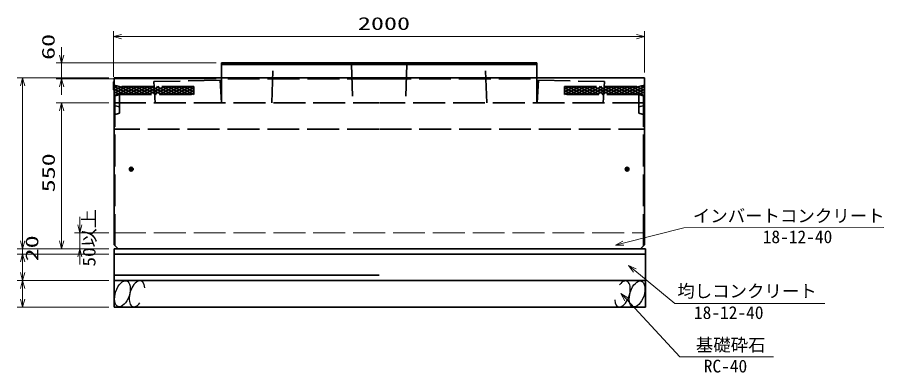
# Model space of a CAD drawing. Units: millimetres on the paper. Extents: x 0 to 1219, y 9 to 859.
# Drawn here: x 488.5 to 651.5, y 448.4 to 515.3 of the extents above; entities that cross this region are included whole.
import ezdxf
from ezdxf.enums import TextEntityAlignment as Align

# ---------------------------------------------------------------- set-up
doc = ezdxf.new("R2010")
doc.units = ezdxf.units.MM
doc.linetypes.add('DASHED', pattern=[7.5, 6, -1.5])
for name, color, linetype, lineweight in [('D-STR-DIM（寸法）', 7, 'Continuous', 13), ('D-STR-HTXT(均しCON-旗)', 7, 'Continuous', 13), ('D-STR-HTXT(基礎砕石-旗)', 7, 'Continuous', 13), ('D-STR-HTXT（旗上げ）', 7, 'Continuous', 13), ('D-STR-STRF(グリ)', 7, 'Continuous', 25), ('D-STR（構造物）', 1, 'Continuous', 35)]:
    doc.layers.add(name, color=color, linetype=linetype, lineweight=lineweight)
doc.styles.add('ＭＳ ゴシック', font='')
doc.styles.get('ＭＳ ゴシック').set_extended_font_data('MS Gothic')

# ---------------------------------------------------------------- blocks, each defined once
blk = doc.blocks.new('_Open30')
at = {"color": 7, "linetype": 'Continuous', "lineweight": 13}
for p, q in [((-1, 0.2679), (0, 0)), ((0, 0), (-1, -0.2679)), ((0, 0), (-1, 0))]:
    blk.add_line(p, q, dxfattribs=at)

msp = doc.modelspace()

# ---------------------------------------------------------------- linework, layer by layer
at = {"layer": 'D-STR-DIM（寸法）'}
for p, q in [((506.591, 504.12), (506.591, 512.666)), ((606.491, 504.875), (606.491, 512.666)), ((508.091, 511.666), (604.991, 511.666)), ((496.82, 508.2), (496.82, 509.7)), ((525.916, 506.7), (495.82, 506.7)), ((496.82, 506.7), (496.82, 503.7)), ((505.691, 503.875), (488.493, 503.875)), ((489.493, 502.375), (489.493, 473.209)), ((525.916, 503.7), (495.82, 503.7)), ((496.82, 502.2), (496.82, 500.7)), ((505.691, 499.2), (495.82, 499.2)), ((496.82, 497.7), (496.82, 473.209)), ((500.252, 476.209), (500.252, 477.709)), ((489.493, 473.209), (489.493, 474.709)), ((505.691, 474.709), (499.252, 474.709)), ((500.252, 474.709), (500.252, 471.709)), ((505.691, 471.709), (488.493, 471.709)), ((505.691, 471.709), (488.493, 471.709)), ((489.493, 471.709), (489.493, 470.709)), ((505.691, 471.709), (495.82, 471.709)), ((505.691, 471.709), (499.252, 471.709)), ((505.691, 470.709), (488.493, 470.709)), ((505.691, 470.709), (488.493, 470.709)), ((500.252, 470.209), (500.252, 468.709)), ((489.493, 469.209), (489.493, 467.709)), ((489.493, 469.209), (489.493, 467.209)), ((505.691, 465.709), (488.493, 465.709)), ((505.691, 465.709), (488.493, 465.709)), ((489.493, 464.209), (489.493, 462.209)), ((505.691, 460.709), (488.493, 460.709))]:
    msp.add_line(p, q, dxfattribs=at)
at = {"layer": 'D-STR-DIM（寸法）', "color": 1, "linetype": 'DASHED'}
msp.add_line((506.691, 474.709), (606.491, 474.709), dxfattribs=at)
at = {"layer": 'D-STR-HTXT(均しCON-旗)'}
msp.add_lwpolyline([(640.448, 461.398), (612.24, 461.398), (604.681, 467.612)], dxfattribs=at)
at = {"layer": 'D-STR-HTXT(基礎砕石-旗)'}
msp.add_lwpolyline([(630.763, 451.319), (613.192, 451.319), (603.101, 462.185)], dxfattribs=at)
at = {"layer": 'D-STR-HTXT（旗上げ）'}
msp.add_lwpolyline([(651.524, 475.68), (613.891, 475.632), (602.528, 472.768)], dxfattribs=at)
at = {"layer": 'D-STR-STRF(グリ)'}
for centre, major_axis in [((508.266, 463.232), (0.79, 2.421)), ((605.116, 463.185), (-0.79, -2.421))]:
    msp.add_ellipse(centre, major_axis=major_axis, ratio=0.5139, dxfattribs=at)
for centre, start_param, end_param in [((511.007, 463.232), 5.3575563, 10.3750652), ((602.375, 463.185), 2.2159636, 7.2334726)]:
    msp.add_ellipse(centre, major_axis=(0.79, 2.421), ratio=0.5139, start_param=start_param, end_param=end_param, dxfattribs=at)
at = {"layer": 'D-STR（構造物）'}
for p, q in [((526.916, 506.7), (526.916, 503.875)), ((556.591, 506.7), (526.916, 506.7)), ((526.916, 506.451), (556.591, 506.451)), ((556.591, 506.422), (526.916, 506.422)), ((556.591, 506.7), (586.266, 506.7)), ((586.266, 506.451), (556.591, 506.451)), ((556.591, 506.422), (586.266, 506.422)), ((586.266, 506.7), (586.266, 503.875)), ((506.691, 472.459), (506.691, 503.875)), ((506.691, 503.875), (556.591, 503.875)), ((606.491, 503.875), (556.591, 503.875)), ((606.491, 472.459), (606.491, 503.875)), ((506.591, 503.12), (506.691, 503.22)), ((506.591, 501.62), (506.591, 503.12)), ((506.691, 501.52), (506.591, 501.62)), ((509.491, 486.695), (510.391, 486.695)), ((509.941, 487.145), (509.941, 486.245)), ((603.691, 486.695), (602.791, 486.695)), ((603.241, 487.145), (603.241, 486.245)), ((507.441, 471.709), (506.691, 472.459)), ((606.691, 471.709), (506.691, 471.709)), ((506.691, 471.709), (506.691, 470.709)), ((556.591, 471.709), (507.441, 471.709)), ((556.591, 471.709), (605.741, 471.709)), ((605.741, 471.709), (606.491, 472.459)), ((606.691, 471.709), (606.691, 470.709)), ((506.691, 470.709), (606.691, 470.709)), ((506.691, 470.709), (606.691, 470.709)), ((506.691, 470.709), (506.691, 465.709)), ((606.691, 470.709), (606.691, 465.709)), ((506.691, 466.714), (556.591, 466.714)), ((506.691, 465.709), (606.691, 465.709)), ((506.691, 465.709), (506.691, 460.709)), ((506.691, 465.709), (606.691, 465.709)), ((606.691, 465.709), (606.691, 460.709)), ((506.691, 460.709), (606.691, 460.709))]:
    msp.add_line(p, q, dxfattribs=at)
at = {"layer": 'D-STR（構造物）', "linetype": 'DASHED'}
for p, q in [((536.366, 499.2), (536.616, 506.422)), ((551.366, 506.422), (551.616, 499.2)), ((561.816, 506.422), (561.566, 499.2)), ((576.816, 499.2), (576.566, 506.422)), ((526.916, 503.875), (526.916, 499.2)), ((586.266, 503.875), (586.266, 499.2)), ((506.69, 502.025), (507.369, 502.365)), ((508.19, 502.275), (506.69, 501.525)), ((510.19, 502.275), (506.69, 500.525)), ((506.69, 502.275), (509.69, 500.775)), ((509.19, 502.275), (506.69, 501.025)), ((507.741, 502.275), (506.691, 502.528)), ((507.642, 502.299), (510.69, 500.775)), ((521.691, 502.275), (507.741, 502.275)), ((508.19, 500.775), (511.19, 502.275)), ((511.69, 500.775), (508.69, 502.275)), ((509.19, 500.775), (512.19, 502.275)), ((512.69, 500.775), (509.69, 502.275)), ((510.19, 500.775), (513.19, 502.275)), ((513.69, 500.775), (510.69, 502.275)), ((514.19, 502.275), (511.19, 500.775)), ((511.69, 502.275), (514.69, 500.775)), ((515.19, 502.275), (512.19, 500.775)), ((512.69, 502.275), (515.69, 500.775)), ((516.19, 502.275), (513.19, 500.775)), ((513.69, 502.275), (516.69, 500.775)), ((514.19, 500.775), (517.19, 502.275)), ((526.641, 503.45), (514.191, 503.2)), ((514.191, 503.2), (514.426, 499.2)), ((517.69, 500.775), (514.69, 502.275)), ((515.19, 500.775), (518.19, 502.275)), ((518.69, 500.775), (515.69, 502.275)), ((516.19, 500.775), (519.19, 502.275)), ((519.69, 500.775), (516.69, 502.275)), ((520.19, 502.275), (517.19, 500.775)), ((517.69, 502.275), (520.69, 500.775)), ((518.19, 500.775), (521.19, 502.275)), ((518.69, 502.275), (521.691, 500.775)), ((521.691, 501.275), (519.69, 502.275)), ((520.69, 502.275), (521.691, 501.775)), ((521.691, 500.775), (521.691, 502.275)), ((526.641, 503.45), (526.891, 499.2)), ((556.591, 503.7), (526.916, 503.7)), ((556.591, 503.7), (586.266, 503.7)), ((586.541, 503.45), (586.291, 499.2)), ((586.541, 503.45), (598.991, 503.2)), ((592.492, 502.275), (591.491, 501.775)), ((594.492, 502.275), (591.491, 500.775)), ((591.491, 502.275), (605.441, 502.275)), ((591.491, 500.775), (591.491, 502.275)), ((591.491, 501.275), (593.492, 502.275)), ((594.992, 500.775), (591.992, 502.275)), ((595.492, 502.275), (592.492, 500.775)), ((592.992, 502.275), (595.992, 500.775)), ((593.492, 500.775), (596.492, 502.275)), ((596.992, 500.775), (593.992, 502.275)), ((594.492, 500.775), (597.492, 502.275)), ((597.992, 500.775), (594.992, 502.275)), ((595.492, 500.775), (598.492, 502.275)), ((598.992, 500.775), (595.992, 502.275)), ((599.492, 502.275), (596.492, 500.775)), ((596.992, 502.275), (599.992, 500.775)), ((600.492, 502.275), (597.492, 500.775)), ((597.992, 502.275), (600.992, 500.775)), ((601.492, 502.275), (598.492, 500.775)), ((598.991, 503.2), (598.756, 499.2)), ((598.992, 502.275), (601.992, 500.775)), ((599.492, 500.775), (602.492, 502.275)), ((602.992, 500.775), (599.992, 502.275)), ((600.492, 500.775), (603.492, 502.275)), ((603.992, 500.775), (600.992, 502.275)), ((601.492, 500.775), (604.492, 502.275)), ((604.992, 500.775), (601.992, 502.275)), ((605.539, 502.299), (602.492, 500.775)), ((602.992, 502.275), (606.492, 500.525)), ((606.492, 502.275), (603.492, 500.775)), ((603.992, 502.275), (606.492, 501.025)), ((604.992, 502.275), (606.492, 501.525)), ((605.441, 502.275), (606.491, 502.528)), ((606.492, 502.025), (605.813, 502.365)), ((506.69, 501.775), (508.69, 500.775)), ((506.69, 501.275), (507.69, 500.775)), ((506.691, 500.448), (507.741, 500.775)), ((506.841, 500.7), (506.841, 472.309)), ((507.74, 500.775), (521.691, 500.775)), ((507.741, 500.775), (507.741, 497.217)), ((521.691, 502.026), (519.19, 500.775)), ((521.691, 501.526), (520.19, 500.775)), ((521.19, 500.775), (521.691, 501.026)), ((591.491, 502.026), (593.992, 500.775)), ((591.491, 501.526), (592.992, 500.775)), ((591.992, 500.775), (591.491, 501.026)), ((605.442, 500.775), (591.491, 500.775)), ((606.492, 501.775), (604.492, 500.775)), ((605.441, 500.775), (605.441, 497.217)), ((606.491, 500.448), (605.441, 500.775)), ((606.492, 501.275), (605.492, 500.775)), ((606.341, 500.7), (606.341, 472.309)), ((506.691, 499.2), (556.541, 499.2)), ((606.491, 499.2), (556.641, 499.2)), ((506.691, 498.683), (507.741, 498.414)), ((606.491, 498.683), (605.441, 498.414)), ((507.741, 497.217), (506.691, 496.948)), ((605.441, 497.217), (606.491, 496.948)), ((556.541, 494.2), (506.691, 494.2)), ((556.641, 494.2), (606.491, 494.2))]:
    msp.add_line(p, q, dxfattribs=at)
at = {"layer": 'D-STR（構造物）'}
for centre, radius in [((509.941, 486.695), 0.35), ((509.941, 486.695), 0.3), ((603.241, 486.695), 0.35), ((603.241, 486.695), 0.3)]:
    msp.add_circle(centre, radius, dxfattribs=at)

# ---------------------------------------------------------------- block references
at = {"layer": 'D-STR-DIM（寸法）', "xscale": 1.5, "yscale": 1.5}
for p, rotation in [((506.591, 511.666), 180), ((496.82, 506.7), 270), ((489.493, 503.875), 90), ((496.82, 503.7), 90), ((496.82, 499.2), 90), ((500.252, 474.709), 270), ((489.493, 471.709), 270), ((489.493, 471.709), 270), ((496.82, 471.709), 270), ((500.252, 471.709), 90), ((489.493, 470.709), 90), ((489.493, 470.709), 90), ((489.493, 465.709), 270), ((489.493, 465.709), 90), ((489.493, 460.709), 270)]:
    msp.add_blockref('_Open30', p, dxfattribs=dict(at, rotation=rotation))
msp.add_blockref('_Open30', (606.491, 511.666), dxfattribs=at)
at = {"layer": 'D-STR-HTXT(均しCON-旗)', "xscale": 1.5, "yscale": 1.5, "rotation": 140.57786}
msp.add_blockref('_Open30', (603.523, 468.565), dxfattribs=at)
at = {"layer": 'D-STR-HTXT(基礎砕石-旗)', "xscale": 1.5, "yscale": 1.5, "rotation": 132.88015}
msp.add_blockref('_Open30', (602.081, 463.284), dxfattribs=at)
at = {"layer": 'D-STR-HTXT（旗上げ）', "xscale": 1.5, "yscale": 1.5, "rotation": 194.1476}
msp.add_blockref('_Open30', (601.073, 472.401), dxfattribs=at)

# ---------------------------------------------------------------- texts
at = {"layer": 'D-STR-DIM（寸法）', "style": 'ＭＳ ゴシック', "width": 1.5}
msp.add_text('2000', height=2.405, dxfattribs=at).set_placement((552.583, 512.204), align=Align.BOTTOM_LEFT)
at = {"layer": 'D-STR-DIM（寸法）', "style": 'ＭＳ ゴシック'}
for s, width, p in [('60', 1.5, (496.24, 507.271)), ('550', 1.5, (496.283, 482.329)), ('50以上', 1.1, (503.928, 468.352)), ('20', 1.5, (493.165, 469.321))]:
    msp.add_text(s, height=2.405, rotation=90, dxfattribs=dict(at, width=width)).set_placement(p, align=Align.BOTTOM_LEFT)
at = {"layer": 'D-STR-HTXT(均しCON-旗)', "style": 'ＭＳ ゴシック'}
for s, p in [('均しコンクリート', (612.687, 461.809)), ('18-12-40', (615.821, 457.748))]:
    msp.add_text(s, height=2.405, dxfattribs=at).set_placement(p, align=Align.BOTTOM_LEFT)
at = {"layer": 'D-STR-HTXT(基礎砕石-旗)', "style": 'ＭＳ ゴシック'}
for s, p in [('基礎砕石', (616.175, 451.653)), ('RC-40', (617.663, 447.668))]:
    msp.add_text(s, height=2.405, dxfattribs=at).set_placement(p, align=Align.BOTTOM_LEFT)
at = {"layer": 'D-STR-HTXT（旗上げ）', "style": 'ＭＳ ゴシック'}
for s, p in [('インバートコンクリート', (615.621, 475.976)), ('18-12-40', (628.764, 472.029))]:
    msp.add_text(s, height=2.405, dxfattribs=at).set_placement(p, align=Align.BOTTOM_LEFT)

doc.saveas('drawing.dxf')
